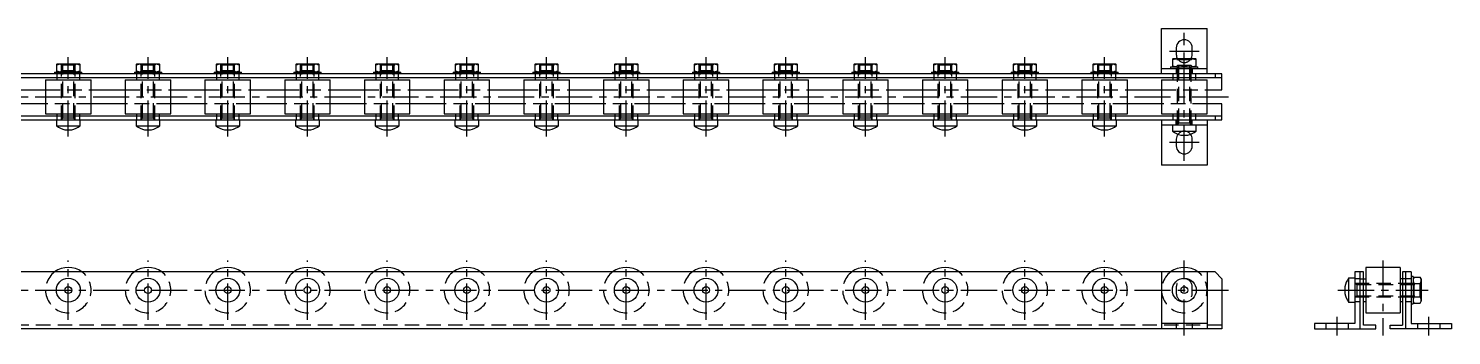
# Model space of a CAD drawing. Extents: x -3 to 1254, y -8 to 142.
# Drawn here: x 629 to 1254, y 7 to 142 of the extents above; entities that cross this region are included whole.
import ezdxf

# ---------------------------------------------------------------- set-up
doc = ezdxf.new("R2010")
doc.units = 0
doc.header["$LTSCALE"] = 0.5
doc.linetypes.add('CENTER', pattern=[50.8, 31.75, -6.35, 6.35, -6.35])
doc.linetypes.add('DASHED', pattern=[19.05, 12.7, -6.35])
for name, color, linetype in [('MSM_CENTER', 1, 'CENTER'), ('MSM_CONTINUOUS', 7, 'CONTINUOUS'), ('MSM_DASHED', 4, 'DASHED')]:
    doc.layers.add(name, color=color, linetype=linetype)

msp = doc.modelspace()

# ---------------------------------------------------------------- linework, layer by layer
at = {"layer": 'MSM_CENTER'}
for p, q in [((1136.5, 83.91), (1136.5, 140.11)), ((1130, 132.11), (1143, 132.11)), ((646.5, 94.51), (646.5, 129.51)), ((681.5, 94.51), (681.5, 129.51)), ((716.5, 94.51), (716.5, 129.51)), ((751.5, 94.51), (751.5, 129.51)), ((786.5, 94.51), (786.5, 129.51)), ((821.5, 94.51), (821.5, 129.51)), ((856.5, 94.51), (856.5, 129.51)), ((891.5, 94.51), (891.5, 129.51)), ((926.5, 94.51), (926.5, 129.51)), ((961.5, 94.51), (961.5, 129.51)), ((996.5, 94.51), (996.5, 129.51)), ((1031.5, 94.51), (1031.5, 129.51)), ((1066.5, 94.51), (1066.5, 129.51)), ((1101.5, 94.51), (1101.5, 129.51)), ((-3, 112.01), (1156, 112.01)), ((1143, 91.91), (1130, 91.91)), ((646.5, 14), (646.5, 40)), ((681.5, 14), (681.5, 40)), ((716.5, 14), (716.5, 40)), ((751.5, 14), (751.5, 40)), ((786.5, 14), (786.5, 40)), ((821.5, 14), (821.5, 40)), ((856.5, 14), (856.5, 40)), ((891.5, 14), (891.5, 40)), ((926.5, 14), (926.5, 40)), ((961.5, 14), (961.5, 40)), ((996.5, 14), (996.5, 40)), ((1031.5, 14), (1031.5, 40)), ((1066.5, 14), (1066.5, 40)), ((1101.5, 14), (1101.5, 40)), ((1136.5, 7), (1136.5, 40)), ((1223.74, 40), (1223.74, 7)), ((-3, 27), (1156, 27)), ((1203.94, 27), (1243.54, 27)), ((1203.64, 7), (1203.64, 15.3)), ((1243.84, 7), (1243.84, 15.3))]:
    msp.add_line(p, q, dxfattribs=at)
at = {"layer": 'MSM_CONTINUOUS'}
for p, q in [((1126.5, 122.11), (1126.5, 142.11)), ((1126.5, 142.11), (1146.5, 142.11)), ((1146.5, 122.11), (1146.5, 142.11)), ((1133, 133.61), (1133, 130.61)), ((1140, 130.61), (1140, 133.61)), ((641.6, 126.51), (641.5, 126.45)), ((641.5, 122.97), (641.5, 126.45)), ((641.6, 126.51), (651.4, 126.51)), ((646.5, 123.42), (646.5, 126.01)), ((651.5, 126.45), (651.4, 126.51)), ((651.5, 126.45), (651.5, 122.97)), ((676.6, 126.51), (676.5, 126.45)), ((676.5, 122.97), (676.5, 126.45)), ((676.6, 126.51), (686.4, 126.51)), ((681.5, 123.42), (681.5, 126.01)), ((686.5, 126.45), (686.4, 126.51)), ((686.5, 126.45), (686.5, 122.97)), ((711.6, 126.51), (711.5, 126.45)), ((711.5, 122.97), (711.5, 126.45)), ((711.6, 126.51), (721.4, 126.51)), ((716.5, 123.42), (716.5, 126.01)), ((721.5, 126.45), (721.4, 126.51)), ((721.5, 126.45), (721.5, 122.97)), ((746.6, 126.51), (746.5, 126.45)), ((746.5, 122.97), (746.5, 126.45)), ((746.6, 126.51), (756.4, 126.51)), ((751.5, 123.42), (751.5, 126.01)), ((756.5, 126.45), (756.4, 126.51)), ((756.5, 126.45), (756.5, 122.97)), ((781.6, 126.51), (781.5, 126.45)), ((781.5, 122.97), (781.5, 126.45)), ((781.6, 126.51), (791.4, 126.51)), ((786.5, 123.42), (786.5, 126.01)), ((791.5, 126.45), (791.4, 126.51)), ((791.5, 126.45), (791.5, 122.97)), ((816.6, 126.51), (816.5, 126.45)), ((816.5, 122.97), (816.5, 126.45)), ((816.6, 126.51), (826.4, 126.51)), ((821.5, 123.42), (821.5, 126.01)), ((826.5, 126.45), (826.4, 126.51)), ((826.5, 126.45), (826.5, 122.97)), ((851.6, 126.51), (851.5, 126.45)), ((851.5, 122.97), (851.5, 126.45)), ((851.6, 126.51), (861.4, 126.51)), ((856.5, 123.42), (856.5, 126.01)), ((861.5, 126.45), (861.4, 126.51)), ((861.5, 126.45), (861.5, 122.97)), ((886.6, 126.51), (886.5, 126.45)), ((886.5, 122.97), (886.5, 126.45)), ((886.6, 126.51), (896.4, 126.51)), ((891.5, 123.42), (891.5, 126.01)), ((896.5, 126.45), (896.4, 126.51)), ((896.5, 126.45), (896.5, 122.97)), ((921.6, 126.51), (921.5, 126.45)), ((921.5, 122.97), (921.5, 126.45)), ((921.6, 126.51), (931.4, 126.51)), ((926.5, 123.42), (926.5, 126.01)), ((931.5, 126.45), (931.4, 126.51)), ((931.5, 126.45), (931.5, 122.97)), ((956.6, 126.51), (956.5, 126.45)), ((956.5, 122.97), (956.5, 126.45)), ((956.6, 126.51), (966.4, 126.51)), ((961.5, 123.42), (961.5, 126.01)), ((966.5, 126.45), (966.4, 126.51)), ((966.5, 126.45), (966.5, 122.97)), ((991.6, 126.51), (991.5, 126.45)), ((991.5, 122.97), (991.5, 126.45)), ((991.6, 126.51), (1001.4, 126.51)), ((996.5, 123.42), (996.5, 126.01)), ((1001.5, 126.45), (1001.4, 126.51)), ((1001.5, 126.45), (1001.5, 122.97)), ((1026.6, 126.51), (1026.5, 126.45)), ((1026.5, 122.97), (1026.5, 126.45)), ((1026.6, 126.51), (1036.4, 126.51)), ((1031.5, 123.42), (1031.5, 126.01)), ((1036.5, 126.45), (1036.4, 126.51)), ((1036.5, 126.45), (1036.5, 122.97)), ((1061.6, 126.51), (1061.5, 126.45)), ((1061.5, 122.97), (1061.5, 126.45)), ((1061.6, 126.51), (1071.4, 126.51)), ((1066.5, 123.42), (1066.5, 126.01)), ((1071.5, 126.45), (1071.4, 126.51)), ((1071.5, 126.45), (1071.5, 122.97)), ((1096.6, 126.51), (1096.5, 126.45)), ((1096.5, 122.97), (1096.5, 126.45)), ((1096.6, 126.51), (1106.4, 126.51)), ((1101.5, 123.42), (1101.5, 126.01)), ((1106.5, 126.45), (1106.4, 126.51)), ((1106.5, 126.45), (1106.5, 122.97)), ((1130.5, 125.21), (1130.5, 124.41)), ((1130.5, 125.21), (1142.5, 125.21)), ((1131.6, 128.81), (1131.5, 128.75)), ((1131.5, 125.27), (1131.5, 128.75)), ((1131.5, 125.27), (1131.6, 125.21)), ((1131.6, 128.81), (1141.4, 128.81)), ((1136.5, 125.72), (1136.5, 128.31)), ((1141.5, 128.75), (1141.4, 128.81)), ((1141.4, 125.21), (1141.5, 125.27)), ((1141.5, 128.75), (1141.5, 125.27)), ((1142.5, 124.41), (1142.5, 125.21)), ((1153, 122.11), (0, 122.11)), ((0, 120.51), (1153, 120.51)), ((636.5, 119.51), (636.5, 104.51)), ((636.5, 119.51), (656.5, 119.51)), ((640.5, 122.91), (640.5, 122.11)), ((640.5, 122.91), (652.5, 122.91)), ((641.5, 122.97), (641.6, 122.91)), ((641.5, 120.51), (641.5, 119.51)), ((651.4, 122.91), (651.5, 122.97)), ((651.5, 119.51), (651.5, 120.51)), ((652.5, 122.11), (652.5, 122.91)), ((656.5, 104.51), (656.5, 119.51)), ((671.5, 119.51), (671.5, 104.51)), ((671.5, 119.51), (691.5, 119.51)), ((675.5, 122.91), (675.5, 122.11)), ((675.5, 122.91), (687.5, 122.91)), ((676.5, 122.97), (676.6, 122.91)), ((676.5, 120.51), (676.5, 119.51)), ((686.4, 122.91), (686.5, 122.97)), ((686.5, 119.51), (686.5, 120.51)), ((687.5, 122.11), (687.5, 122.91)), ((691.5, 104.51), (691.5, 119.51)), ((706.5, 119.51), (706.5, 104.51)), ((706.5, 119.51), (726.5, 119.51)), ((710.5, 122.91), (710.5, 122.11)), ((710.5, 122.91), (722.5, 122.91)), ((711.5, 122.97), (711.6, 122.91)), ((711.5, 120.51), (711.5, 119.51)), ((721.4, 122.91), (721.5, 122.97)), ((721.5, 119.51), (721.5, 120.51)), ((722.5, 122.11), (722.5, 122.91)), ((726.5, 104.51), (726.5, 119.51)), ((741.5, 119.51), (741.5, 104.51)), ((741.5, 119.51), (761.5, 119.51)), ((745.5, 122.91), (745.5, 122.11)), ((745.5, 122.91), (757.5, 122.91)), ((746.5, 122.97), (746.6, 122.91)), ((746.5, 120.51), (746.5, 119.51)), ((756.4, 122.91), (756.5, 122.97)), ((756.5, 119.51), (756.5, 120.51)), ((757.5, 122.11), (757.5, 122.91)), ((761.5, 104.51), (761.5, 119.51)), ((776.5, 119.51), (776.5, 104.51)), ((776.5, 119.51), (796.5, 119.51)), ((780.5, 122.91), (780.5, 122.11)), ((780.5, 122.91), (792.5, 122.91)), ((781.5, 122.97), (781.6, 122.91)), ((781.5, 120.51), (781.5, 119.51)), ((791.4, 122.91), (791.5, 122.97)), ((791.5, 119.51), (791.5, 120.51)), ((792.5, 122.11), (792.5, 122.91)), ((796.5, 104.51), (796.5, 119.51)), ((811.5, 119.51), (811.5, 104.51)), ((811.5, 119.51), (831.5, 119.51)), ((815.5, 122.91), (815.5, 122.11)), ((815.5, 122.91), (827.5, 122.91)), ((816.5, 122.97), (816.6, 122.91)), ((816.5, 120.51), (816.5, 119.51)), ((826.4, 122.91), (826.5, 122.97)), ((826.5, 119.51), (826.5, 120.51)), ((827.5, 122.11), (827.5, 122.91)), ((831.5, 104.51), (831.5, 119.51)), ((846.5, 119.51), (846.5, 104.51)), ((846.5, 119.51), (866.5, 119.51)), ((850.5, 122.91), (850.5, 122.11)), ((850.5, 122.91), (862.5, 122.91)), ((851.5, 122.97), (851.6, 122.91)), ((851.5, 120.51), (851.5, 119.51)), ((861.4, 122.91), (861.5, 122.97)), ((861.5, 119.51), (861.5, 120.51)), ((862.5, 122.11), (862.5, 122.91)), ((866.5, 104.51), (866.5, 119.51)), ((881.5, 119.51), (881.5, 104.51)), ((881.5, 119.51), (901.5, 119.51)), ((885.5, 122.91), (885.5, 122.11)), ((885.5, 122.91), (897.5, 122.91)), ((886.5, 122.97), (886.6, 122.91)), ((886.5, 120.51), (886.5, 119.51)), ((896.4, 122.91), (896.5, 122.97)), ((896.5, 119.51), (896.5, 120.51)), ((897.5, 122.11), (897.5, 122.91)), ((901.5, 104.51), (901.5, 119.51)), ((916.5, 119.51), (916.5, 104.51)), ((916.5, 119.51), (936.5, 119.51)), ((920.5, 122.91), (920.5, 122.11)), ((920.5, 122.91), (932.5, 122.91)), ((921.5, 122.97), (921.6, 122.91)), ((921.5, 120.51), (921.5, 119.51)), ((931.4, 122.91), (931.5, 122.97)), ((931.5, 119.51), (931.5, 120.51)), ((932.5, 122.11), (932.5, 122.91)), ((936.5, 104.51), (936.5, 119.51)), ((951.5, 119.51), (951.5, 104.51)), ((951.5, 119.51), (971.5, 119.51)), ((955.5, 122.91), (955.5, 122.11)), ((955.5, 122.91), (967.5, 122.91)), ((956.5, 122.97), (956.6, 122.91)), ((956.5, 120.51), (956.5, 119.51)), ((966.4, 122.91), (966.5, 122.97)), ((966.5, 119.51), (966.5, 120.51)), ((967.5, 122.11), (967.5, 122.91)), ((971.5, 104.51), (971.5, 119.51)), ((986.5, 119.51), (986.5, 104.51)), ((986.5, 119.51), (1006.5, 119.51)), ((990.5, 122.91), (990.5, 122.11)), ((990.5, 122.91), (1002.5, 122.91)), ((991.5, 122.97), (991.6, 122.91)), ((991.5, 120.51), (991.5, 119.51)), ((1001.4, 122.91), (1001.5, 122.97)), ((1001.5, 119.51), (1001.5, 120.51)), ((1002.5, 122.11), (1002.5, 122.91)), ((1006.5, 104.51), (1006.5, 119.51)), ((1021.5, 119.51), (1021.5, 104.51)), ((1021.5, 119.51), (1041.5, 119.51)), ((1025.5, 122.91), (1025.5, 122.11)), ((1025.5, 122.91), (1037.5, 122.91)), ((1026.5, 122.97), (1026.6, 122.91)), ((1026.5, 120.51), (1026.5, 119.51)), ((1036.4, 122.91), (1036.5, 122.97)), ((1036.5, 119.51), (1036.5, 120.51)), ((1037.5, 122.11), (1037.5, 122.91)), ((1041.5, 104.51), (1041.5, 119.51)), ((1056.5, 119.51), (1056.5, 104.51)), ((1056.5, 119.51), (1076.5, 119.51)), ((1060.5, 122.91), (1060.5, 122.11)), ((1060.5, 122.91), (1072.5, 122.91)), ((1061.5, 122.97), (1061.6, 122.91)), ((1061.5, 120.51), (1061.5, 119.51)), ((1071.4, 122.91), (1071.5, 122.97)), ((1071.5, 119.51), (1071.5, 120.51)), ((1072.5, 122.11), (1072.5, 122.91)), ((1076.5, 104.51), (1076.5, 119.51)), ((1091.5, 119.51), (1091.5, 104.51)), ((1091.5, 119.51), (1111.5, 119.51)), ((1095.5, 122.91), (1095.5, 122.11)), ((1095.5, 122.91), (1107.5, 122.91)), ((1096.5, 122.97), (1096.6, 122.91)), ((1096.5, 120.51), (1096.5, 119.51)), ((1106.4, 122.91), (1106.5, 122.97)), ((1106.5, 119.51), (1106.5, 120.51)), ((1107.5, 122.11), (1107.5, 122.91)), ((1111.5, 104.51), (1111.5, 119.51)), ((1126.5, 124.41), (1146.5, 124.41)), ((1126.5, 119.51), (1126.5, 104.51)), ((1126.5, 119.51), (1146.5, 119.51)), ((1131.5, 120.51), (1131.5, 119.51)), ((1141.5, 119.51), (1141.5, 120.51)), ((1146.5, 104.51), (1146.5, 119.51)), ((1150, 122.11), (1150, 120.51)), ((1153, 115.11), (1153, 122.11)), ((621.5, 115.11), (636.5, 115.11)), ((656.5, 115.11), (671.5, 115.11)), ((691.5, 115.11), (706.5, 115.11)), ((726.5, 115.11), (741.5, 115.11)), ((761.5, 115.11), (776.5, 115.11)), ((796.5, 115.11), (811.5, 115.11)), ((831.5, 115.11), (846.5, 115.11)), ((866.5, 115.11), (881.5, 115.11)), ((901.5, 115.11), (916.5, 115.11)), ((936.5, 115.11), (951.5, 115.11)), ((971.5, 115.11), (986.5, 115.11)), ((1006.5, 115.11), (1021.5, 115.11)), ((1041.5, 115.11), (1056.5, 115.11)), ((1076.5, 115.11), (1091.5, 115.11)), ((1111.5, 115.11), (1126.5, 115.11)), ((1146.5, 115.11), (1153, 115.11)), ((636.5, 108.91), (621.5, 108.91)), ((671.5, 108.91), (656.5, 108.91)), ((706.5, 108.91), (691.5, 108.91)), ((741.5, 108.91), (726.5, 108.91)), ((776.5, 108.91), (761.5, 108.91)), ((811.5, 108.91), (796.5, 108.91)), ((846.5, 108.91), (831.5, 108.91)), ((881.5, 108.91), (866.5, 108.91)), ((916.5, 108.91), (901.5, 108.91)), ((951.5, 108.91), (936.5, 108.91)), ((986.5, 108.91), (971.5, 108.91)), ((1021.5, 108.91), (1006.5, 108.91)), ((1056.5, 108.91), (1041.5, 108.91)), ((1091.5, 108.91), (1076.5, 108.91)), ((1126.5, 108.91), (1111.5, 108.91)), ((1153, 108.91), (1146.5, 108.91)), ((1153, 101.91), (1153, 108.91)), ((1153, 103.51), (0, 103.51)), ((0, 101.91), (1153, 101.91)), ((636.5, 104.51), (656.5, 104.51)), ((641.25, 101.91), (641.25, 99.2)), ((641.5, 104.51), (641.5, 103.51)), ((651.5, 103.51), (651.5, 104.51)), ((651.75, 99.2), (651.75, 101.91)), ((671.5, 104.51), (691.5, 104.51)), ((676.25, 101.91), (676.25, 99.2)), ((676.5, 104.51), (676.5, 103.51)), ((686.5, 103.51), (686.5, 104.51)), ((686.75, 99.2), (686.75, 101.91)), ((706.5, 104.51), (726.5, 104.51)), ((711.25, 101.91), (711.25, 99.2)), ((711.5, 104.51), (711.5, 103.51)), ((721.5, 103.51), (721.5, 104.51)), ((721.75, 99.2), (721.75, 101.91)), ((741.5, 104.51), (761.5, 104.51)), ((746.25, 101.91), (746.25, 99.2)), ((746.5, 104.51), (746.5, 103.51)), ((756.5, 103.51), (756.5, 104.51)), ((756.75, 99.2), (756.75, 101.91)), ((776.5, 104.51), (796.5, 104.51)), ((781.25, 101.91), (781.25, 99.2)), ((781.5, 104.51), (781.5, 103.51)), ((791.5, 103.51), (791.5, 104.51)), ((791.75, 99.2), (791.75, 101.91)), ((811.5, 104.51), (831.5, 104.51)), ((816.25, 101.91), (816.25, 99.2)), ((816.5, 104.51), (816.5, 103.51)), ((826.5, 103.51), (826.5, 104.51)), ((826.75, 99.2), (826.75, 101.91)), ((846.5, 104.51), (866.5, 104.51)), ((851.25, 101.91), (851.25, 99.2)), ((851.5, 104.51), (851.5, 103.51)), ((861.5, 103.51), (861.5, 104.51)), ((861.75, 99.2), (861.75, 101.91)), ((881.5, 104.51), (901.5, 104.51)), ((886.25, 101.91), (886.25, 99.2)), ((886.5, 104.51), (886.5, 103.51)), ((896.5, 103.51), (896.5, 104.51)), ((896.75, 99.2), (896.75, 101.91)), ((916.5, 104.51), (936.5, 104.51)), ((921.25, 101.91), (921.25, 99.2)), ((921.5, 104.51), (921.5, 103.51)), ((931.5, 103.51), (931.5, 104.51)), ((931.75, 99.2), (931.75, 101.91)), ((951.5, 104.51), (971.5, 104.51)), ((956.25, 101.91), (956.25, 99.2)), ((956.5, 104.51), (956.5, 103.51)), ((966.5, 103.51), (966.5, 104.51)), ((966.75, 99.2), (966.75, 101.91)), ((986.5, 104.51), (1006.5, 104.51)), ((991.25, 101.91), (991.25, 99.2)), ((991.5, 104.51), (991.5, 103.51)), ((1001.5, 103.51), (1001.5, 104.51)), ((1001.75, 99.2), (1001.75, 101.91)), ((1021.5, 104.51), (1041.5, 104.51)), ((1026.25, 101.91), (1026.25, 99.2)), ((1026.5, 104.51), (1026.5, 103.51)), ((1036.5, 103.51), (1036.5, 104.51)), ((1036.75, 99.2), (1036.75, 101.91)), ((1056.5, 104.51), (1076.5, 104.51)), ((1061.25, 101.91), (1061.25, 99.2)), ((1061.5, 104.51), (1061.5, 103.51)), ((1071.5, 103.51), (1071.5, 104.51)), ((1071.75, 99.2), (1071.75, 101.91)), ((1091.5, 104.51), (1111.5, 104.51)), ((1096.25, 101.91), (1096.25, 99.2)), ((1096.5, 104.51), (1096.5, 103.51)), ((1106.5, 103.51), (1106.5, 104.51)), ((1106.75, 99.2), (1106.75, 101.91)), ((1126.5, 104.51), (1146.5, 104.51)), ((1126.5, 101.91), (1126.5, 81.91)), ((1131.5, 104.51), (1131.5, 103.51)), ((1141.5, 103.51), (1141.5, 104.51)), ((1146.5, 101.91), (1146.5, 81.91)), ((1150, 103.51), (1150, 101.91)), ((641.25, 99.2), (651.75, 99.2)), ((645.01, 97.51), (647.99, 97.51)), ((676.25, 99.2), (686.75, 99.2)), ((680.01, 97.51), (682.99, 97.51)), ((711.25, 99.2), (721.75, 99.2)), ((715.01, 97.51), (717.99, 97.51)), ((746.25, 99.2), (756.75, 99.2)), ((750.01, 97.51), (752.99, 97.51)), ((781.25, 99.2), (791.75, 99.2)), ((785.01, 97.51), (787.99, 97.51)), ((816.25, 99.2), (826.75, 99.2)), ((820.01, 97.51), (822.99, 97.51)), ((851.25, 99.2), (861.75, 99.2)), ((855.01, 97.51), (857.99, 97.51)), ((886.25, 99.2), (896.75, 99.2)), ((890.01, 97.51), (892.99, 97.51)), ((921.25, 99.2), (931.75, 99.2)), ((925.01, 97.51), (927.99, 97.51)), ((956.25, 99.2), (966.75, 99.2)), ((960.01, 97.51), (962.99, 97.51)), ((991.25, 99.2), (1001.75, 99.2)), ((995.01, 97.51), (997.99, 97.51)), ((1026.25, 99.2), (1036.75, 99.2)), ((1030.01, 97.51), (1032.99, 97.51)), ((1061.25, 99.2), (1071.75, 99.2)), ((1065.01, 97.51), (1067.99, 97.51)), ((1096.25, 99.2), (1106.75, 99.2)), ((1100.01, 97.51), (1102.99, 97.51)), ((1146.5, 99.61), (1126.5, 99.61)), ((1131.25, 99.61), (1131.25, 96.9)), ((1131.25, 96.9), (1141.75, 96.9)), ((1135.01, 95.21), (1137.99, 95.21)), ((1141.75, 96.9), (1141.75, 99.61)), ((1133, 93.41), (1133, 90.41)), ((1140, 90.41), (1140, 93.41)), ((1146.5, 81.91), (1126.5, 81.91)), ((1150, 35), (3, 35)), ((1126.5, 35), (1126.5, 10)), ((1146.5, 35), (1146.5, 10)), ((1150, 35), (1153, 32)), ((1153, 32), (1153, 10)), ((1208.63, 32.25), (1208.63, 21.75)), ((1211.34, 32.25), (1208.63, 32.25)), ((1215.24, 35), (1211.34, 35)), ((1211.34, 35), (1211.34, 12.3)), ((1213.64, 35), (1213.64, 10)), ((1213.64, 32), (1216.24, 32)), ((1215.24, 11.6), (1215.24, 35)), ((1216.24, 37), (1216.24, 17)), ((1231.24, 37), (1216.24, 37)), ((1231.24, 37), (1231.24, 17)), ((1233.84, 32), (1231.24, 32)), ((1232.24, 35), (1232.24, 11.6)), ((1236.14, 35), (1232.24, 35)), ((1233.84, 10), (1233.84, 35)), ((1236.14, 35), (1236.14, 12.3)), ((1236.94, 33), (1236.14, 33)), ((1236.94, 33), (1236.94, 21)), ((1237.44, 32.77), (1236.94, 31.9)), ((1237.44, 32.77), (1240.03, 32.77)), ((1240.54, 31.9), (1240.03, 32.77)), ((1240.54, 31.9), (1240.54, 22.1)), ((1206.94, 28.49), (1206.94, 25.51)), ((1237.44, 29.89), (1240.03, 29.89)), ((1208.63, 21.75), (1211.34, 21.75)), ((1215.24, 22), (1216.24, 22)), ((1231.24, 22), (1232.24, 22)), ((1236.14, 21), (1236.94, 21)), ((1236.94, 22.1), (1237.44, 21.23)), ((1237.44, 24.11), (1240.03, 24.11)), ((1237.44, 21.23), (1240.03, 21.23)), ((1240.03, 21.23), (1240.54, 22.1)), ((1216.24, 17), (1231.24, 17)), ((1153, 10), (0, 10)), ((1146.5, 12.3), (1126.5, 12.3)), ((1211.34, 12.3), (1193.64, 12.3)), ((1193.64, 12.3), (1193.64, 10)), ((1193.64, 10), (1220.64, 10)), ((1220.64, 11.6), (1215.24, 11.6)), ((1220.64, 10), (1220.64, 11.6)), ((1226.84, 11.6), (1232.24, 11.6)), ((1226.84, 10), (1226.84, 11.6)), ((1253.84, 10), (1226.84, 10)), ((1236.14, 12.3), (1253.84, 12.3)), ((1253.84, 12.3), (1253.84, 10))]:
    msp.add_line(p, q, dxfattribs=at)
for centre, radius in [((646.5, 27), 5.25), ((681.5, 27), 5.25), ((716.5, 27), 5.25), ((751.5, 27), 5.25), ((786.5, 27), 5.25), ((821.5, 27), 5.25), ((856.5, 27), 5.25), ((891.5, 27), 5.25), ((926.5, 27), 5.25), ((961.5, 27), 5.25), ((996.5, 27), 5.25), ((1031.5, 27), 5.25), ((1066.5, 27), 5.25), ((1101.5, 27), 5.25), ((1136.5, 27), 5.25), ((646.5, 27), 1.49), ((681.5, 27), 1.49), ((716.5, 27), 1.49), ((751.5, 27), 1.49), ((786.5, 27), 1.49), ((821.5, 27), 1.49), ((856.5, 27), 1.49), ((891.5, 27), 1.49), ((926.5, 27), 1.49), ((961.5, 27), 1.49), ((996.5, 27), 1.49), ((1031.5, 27), 1.49), ((1066.5, 27), 1.49), ((1101.5, 27), 1.49), ((1136.5, 27), 1.49)]:
    msp.add_circle(centre, radius, dxfattribs=at)
for centre, radius, start, end in [((1136.5, 133.61), 3.5, 0, 180), ((644, 119.08), 7.37, 70.15922, 109.84078), ((649, 119.08), 7.37, 70.15922, 109.84078), ((679, 119.08), 7.37, 70.15922, 109.84078), ((684, 119.08), 7.37, 70.15922, 109.84078), ((714, 119.08), 7.37, 70.15922, 109.84078), ((719, 119.08), 7.37, 70.15922, 109.84078), ((749, 119.08), 7.37, 70.15922, 109.84078), ((754, 119.08), 7.37, 70.15922, 109.84078), ((784, 119.08), 7.37, 70.15922, 109.84078), ((789, 119.08), 7.37, 70.15922, 109.84078), ((819, 119.08), 7.37, 70.15922, 109.84078), ((824, 119.08), 7.37, 70.15922, 109.84078), ((854, 119.08), 7.37, 70.15922, 109.84078), ((859, 119.08), 7.37, 70.15922, 109.84078), ((889, 119.08), 7.37, 70.15922, 109.84078), ((894, 119.08), 7.37, 70.15922, 109.84078), ((924, 119.08), 7.37, 70.15922, 109.84078), ((929, 119.08), 7.37, 70.15922, 109.84078), ((959, 119.08), 7.37, 70.15922, 109.84078), ((964, 119.08), 7.37, 70.15922, 109.84078), ((994, 119.08), 7.37, 70.15922, 109.84078), ((999, 119.08), 7.37, 70.15922, 109.84078), ((1029, 119.08), 7.37, 70.15922, 109.84078), ((1034, 119.08), 7.37, 70.15922, 109.84078), ((1064, 119.08), 7.37, 70.15922, 109.84078), ((1069, 119.08), 7.37, 70.15922, 109.84078), ((1099, 119.08), 7.37, 70.15922, 109.84078), ((1104, 119.08), 7.37, 70.15922, 109.84078), ((1134, 121.38), 7.37, 70.15922, 109.84078), ((1134, 132.64), 7.37, 250.15922, 289.84078), ((1136.5, 130.61), 3.5, 180, 210.94972), ((1139, 121.38), 7.37, 70.15922, 109.84078), ((1139, 132.64), 7.37, 250.15922, 289.84078), ((1136.5, 130.61), 3.5, 329.05028, 0), ((644, 130.34), 7.37, 250.15922, 289.84078), ((649, 130.34), 7.37, 250.15922, 289.84078), ((679, 130.34), 7.37, 250.15922, 289.84078), ((684, 130.34), 7.37, 250.15922, 289.84078), ((714, 130.34), 7.37, 250.15922, 289.84078), ((719, 130.34), 7.37, 250.15922, 289.84078), ((749, 130.34), 7.37, 250.15922, 289.84078), ((754, 130.34), 7.37, 250.15922, 289.84078), ((784, 130.34), 7.37, 250.15922, 289.84078), ((789, 130.34), 7.37, 250.15922, 289.84078), ((819, 130.34), 7.37, 250.15922, 289.84078), ((824, 130.34), 7.37, 250.15922, 289.84078), ((854, 130.34), 7.37, 250.15922, 289.84078), ((859, 130.34), 7.37, 250.15922, 289.84078), ((889, 130.34), 7.37, 250.15922, 289.84078), ((894, 130.34), 7.37, 250.15922, 289.84078), ((924, 130.34), 7.37, 250.15922, 289.84078), ((929, 130.34), 7.37, 250.15922, 289.84078), ((959, 130.34), 7.37, 250.15922, 289.84078), ((964, 130.34), 7.37, 250.15922, 289.84078), ((994, 130.34), 7.37, 250.15922, 289.84078), ((999, 130.34), 7.37, 250.15922, 289.84078), ((1029, 130.34), 7.37, 250.15922, 289.84078), ((1034, 130.34), 7.37, 250.15922, 289.84078), ((1064, 130.34), 7.37, 250.15922, 289.84078), ((1069, 130.34), 7.37, 250.15922, 289.84078), ((1099, 130.34), 7.37, 250.15922, 289.84078), ((1104, 130.34), 7.37, 250.15922, 289.84078), ((648.04, 109.25), 12.12, 235.94449, 255.52141), ((644.96, 109.25), 12.12, 284.47859, 304.05551), ((683.04, 109.25), 12.12, 235.94449, 255.52141), ((679.96, 109.25), 12.12, 284.47859, 304.05551), ((718.04, 109.25), 12.12, 235.94449, 255.52141), ((714.96, 109.25), 12.12, 284.47859, 304.05551), ((753.04, 109.25), 12.12, 235.94449, 255.52141), ((749.96, 109.25), 12.12, 284.47859, 304.05551), ((788.04, 109.25), 12.12, 235.94449, 255.52141), ((784.96, 109.25), 12.12, 284.47859, 304.05551), ((823.04, 109.25), 12.12, 235.94449, 255.52141), ((819.96, 109.25), 12.12, 284.47859, 304.05551), ((858.04, 109.25), 12.12, 235.94449, 255.52141), ((854.96, 109.25), 12.12, 284.47859, 304.05551), ((893.04, 109.25), 12.12, 235.94449, 255.52141), ((889.96, 109.25), 12.12, 284.47859, 304.05551), ((928.04, 109.25), 12.12, 235.94449, 255.52141), ((924.96, 109.25), 12.12, 284.47859, 304.05551), ((963.04, 109.25), 12.12, 235.94449, 255.52141), ((959.96, 109.25), 12.12, 284.47859, 304.05551), ((998.04, 109.25), 12.12, 235.94449, 255.52141), ((994.96, 109.25), 12.12, 284.47859, 304.05551), ((1033.04, 109.25), 12.12, 235.94449, 255.52141), ((1029.96, 109.25), 12.12, 284.47859, 304.05551), ((1068.04, 109.25), 12.12, 235.94449, 255.52141), ((1064.96, 109.25), 12.12, 284.47859, 304.05551), ((1103.04, 109.25), 12.12, 235.94449, 255.52141), ((1099.96, 109.25), 12.12, 284.47859, 304.05551), ((1138.04, 106.95), 12.12, 235.94449, 255.52141), ((1136.5, 93.41), 3.5, 141.2477, 180), ((1134.96, 106.95), 12.12, 284.47859, 304.05551), ((1136.5, 93.41), 3.5, 0, 38.7523), ((1136.5, 90.41), 3.5, 180, 0), ((646.5, 27), 10, 53.1301, 126.8699), ((681.5, 27), 10, 53.1301, 126.8699), ((716.5, 27), 10, 53.1301, 126.8699), ((751.5, 27), 10, 53.1301, 126.8699), ((786.5, 27), 10, 53.1301, 126.8699), ((821.5, 27), 10, 53.1301, 126.8699), ((856.5, 27), 10, 53.1301, 126.8699), ((891.5, 27), 10, 53.1301, 126.8699), ((926.5, 27), 10, 53.1301, 126.8699), ((961.5, 27), 10, 53.1301, 126.8699), ((996.5, 27), 10, 53.1301, 126.8699), ((1031.5, 27), 10, 53.1301, 126.8699), ((1066.5, 27), 10, 53.1301, 126.8699), ((1101.5, 27), 10, 53.1301, 126.8699), ((1136.5, 27), 10, 53.1301, 126.8699), ((1218.67, 25.46), 12.12, 145.94449, 165.52141), ((1239.55, 31.33), 2.56, 154.35735, 214.35735), ((1237.92, 31.33), 2.56, 325.64265, 25.64265), ((1218.67, 28.54), 12.12, 194.47859, 214.05551), ((1246.6, 27), 9.61, 162.51237, 197.48763), ((1230.87, 27), 9.61, 342.51237, 17.48763), ((1239.55, 22.67), 2.56, 145.64265, 205.64265), ((1237.92, 22.67), 2.56, 334.35735, 34.35735)]:
    msp.add_arc(centre, radius, start, end, dxfattribs=at)
at = {"layer": 'MSM_DASHED'}
for p, q in [((642.96, 126.51), (643.5, 125.97)), ((644.04, 126.51), (643.5, 125.97)), ((649.5, 125.97), (643.5, 125.97)), ((643.5, 101.91), (643.5, 125.97)), ((644.04, 102.85), (644.04, 126.51)), ((648.96, 126.51), (649.5, 125.97)), ((648.96, 102.85), (648.96, 126.51)), ((650.04, 126.51), (649.5, 125.97)), ((649.5, 101.91), (649.5, 125.97)), ((677.96, 126.51), (678.5, 125.97)), ((679.04, 126.51), (678.5, 125.97)), ((684.5, 125.97), (678.5, 125.97)), ((678.5, 101.91), (678.5, 125.97)), ((679.04, 102.85), (679.04, 126.51)), ((683.96, 126.51), (684.5, 125.97)), ((683.96, 102.85), (683.96, 126.51)), ((685.04, 126.51), (684.5, 125.97)), ((684.5, 101.91), (684.5, 125.97)), ((712.96, 126.51), (713.5, 125.97)), ((714.04, 126.51), (713.5, 125.97)), ((719.5, 125.97), (713.5, 125.97)), ((713.5, 101.91), (713.5, 125.97)), ((714.04, 102.85), (714.04, 126.51)), ((718.96, 126.51), (719.5, 125.97)), ((718.96, 102.85), (718.96, 126.51)), ((720.04, 126.51), (719.5, 125.97)), ((719.5, 101.91), (719.5, 125.97)), ((747.96, 126.51), (748.5, 125.97)), ((749.04, 126.51), (748.5, 125.97)), ((754.5, 125.97), (748.5, 125.97)), ((748.5, 101.91), (748.5, 125.97)), ((749.04, 102.85), (749.04, 126.51)), ((753.96, 126.51), (754.5, 125.97)), ((753.96, 102.85), (753.96, 126.51)), ((755.04, 126.51), (754.5, 125.97)), ((754.5, 101.91), (754.5, 125.97)), ((782.96, 126.51), (783.5, 125.97)), ((784.04, 126.51), (783.5, 125.97)), ((789.5, 125.97), (783.5, 125.97)), ((783.5, 101.91), (783.5, 125.97)), ((784.04, 102.85), (784.04, 126.51)), ((788.96, 126.51), (789.5, 125.97)), ((788.96, 102.85), (788.96, 126.51)), ((790.04, 126.51), (789.5, 125.97)), ((789.5, 101.91), (789.5, 125.97)), ((817.96, 126.51), (818.5, 125.97)), ((819.04, 126.51), (818.5, 125.97)), ((824.5, 125.97), (818.5, 125.97)), ((818.5, 101.91), (818.5, 125.97)), ((819.04, 102.85), (819.04, 126.51)), ((823.96, 126.51), (824.5, 125.97)), ((823.96, 102.85), (823.96, 126.51)), ((825.04, 126.51), (824.5, 125.97)), ((824.5, 101.91), (824.5, 125.97)), ((852.96, 126.51), (853.5, 125.97)), ((854.04, 126.51), (853.5, 125.97)), ((859.5, 125.97), (853.5, 125.97)), ((853.5, 101.91), (853.5, 125.97)), ((854.04, 102.85), (854.04, 126.51)), ((858.96, 126.51), (859.5, 125.97)), ((858.96, 102.85), (858.96, 126.51)), ((860.04, 126.51), (859.5, 125.97)), ((859.5, 101.91), (859.5, 125.97)), ((887.96, 126.51), (888.5, 125.97)), ((889.04, 126.51), (888.5, 125.97)), ((894.5, 125.97), (888.5, 125.97)), ((888.5, 101.91), (888.5, 125.97)), ((889.04, 102.85), (889.04, 126.51)), ((893.96, 126.51), (894.5, 125.97)), ((893.96, 102.85), (893.96, 126.51)), ((895.04, 126.51), (894.5, 125.97)), ((894.5, 101.91), (894.5, 125.97)), ((922.96, 126.51), (923.5, 125.97)), ((924.04, 126.51), (923.5, 125.97)), ((929.5, 125.97), (923.5, 125.97)), ((923.5, 101.91), (923.5, 125.97)), ((924.04, 102.85), (924.04, 126.51)), ((928.96, 126.51), (929.5, 125.97)), ((928.96, 102.85), (928.96, 126.51)), ((930.04, 126.51), (929.5, 125.97)), ((929.5, 101.91), (929.5, 125.97)), ((957.96, 126.51), (958.5, 125.97)), ((959.04, 126.51), (958.5, 125.97)), ((964.5, 125.97), (958.5, 125.97)), ((958.5, 101.91), (958.5, 125.97)), ((959.04, 102.85), (959.04, 126.51)), ((963.96, 126.51), (964.5, 125.97)), ((963.96, 102.85), (963.96, 126.51)), ((965.04, 126.51), (964.5, 125.97)), ((964.5, 101.91), (964.5, 125.97)), ((992.96, 126.51), (993.5, 125.97)), ((994.04, 126.51), (993.5, 125.97)), ((999.5, 125.97), (993.5, 125.97)), ((993.5, 101.91), (993.5, 125.97)), ((994.04, 102.85), (994.04, 126.51)), ((998.96, 126.51), (999.5, 125.97)), ((998.96, 102.85), (998.96, 126.51)), ((1000.04, 126.51), (999.5, 125.97)), ((999.5, 101.91), (999.5, 125.97)), ((1027.96, 126.51), (1028.5, 125.97)), ((1029.04, 126.51), (1028.5, 125.97)), ((1034.5, 125.97), (1028.5, 125.97)), ((1028.5, 101.91), (1028.5, 125.97)), ((1029.04, 102.85), (1029.04, 126.51)), ((1033.96, 126.51), (1034.5, 125.97)), ((1033.96, 102.85), (1033.96, 126.51)), ((1035.04, 126.51), (1034.5, 125.97)), ((1034.5, 101.91), (1034.5, 125.97)), ((1062.96, 126.51), (1063.5, 125.97)), ((1064.04, 126.51), (1063.5, 125.97)), ((1069.5, 125.97), (1063.5, 125.97)), ((1063.5, 101.91), (1063.5, 125.97)), ((1064.04, 102.85), (1064.04, 126.51)), ((1068.96, 126.51), (1069.5, 125.97)), ((1068.96, 102.85), (1068.96, 126.51)), ((1070.04, 126.51), (1069.5, 125.97)), ((1069.5, 101.91), (1069.5, 125.97)), ((1097.96, 126.51), (1098.5, 125.97)), ((1099.04, 126.51), (1098.5, 125.97)), ((1104.5, 125.97), (1098.5, 125.97)), ((1098.5, 101.91), (1098.5, 125.97)), ((1099.04, 102.85), (1099.04, 126.51)), ((1103.96, 126.51), (1104.5, 125.97)), ((1103.96, 102.85), (1103.96, 126.51)), ((1105.04, 126.51), (1104.5, 125.97)), ((1104.5, 101.91), (1104.5, 125.97)), ((1132.96, 128.81), (1133.5, 128.27)), ((1132.96, 125.21), (1133.5, 125.75)), ((1134.04, 128.81), (1133.5, 128.27)), ((1133.5, 99.61), (1133.5, 128.27)), ((1139.5, 128.27), (1133.5, 128.27)), ((1139.5, 125.75), (1133.5, 125.75)), ((1134.04, 100.55), (1134.04, 128.81)), ((1138.96, 100.55), (1138.96, 128.81)), ((1138.96, 128.81), (1139.5, 128.27)), ((1140.04, 128.81), (1139.5, 128.27)), ((1139.5, 99.61), (1139.5, 128.27)), ((1140.04, 125.21), (1139.5, 125.75)), ((641.5, 122.11), (641.5, 120.51)), ((642.96, 122.91), (643.5, 123.45)), ((649.5, 123.45), (643.5, 123.45)), ((650.04, 122.91), (649.5, 123.45)), ((651.5, 120.51), (651.5, 122.11)), ((676.5, 122.11), (676.5, 120.51)), ((677.96, 122.91), (678.5, 123.45)), ((684.5, 123.45), (678.5, 123.45)), ((685.04, 122.91), (684.5, 123.45)), ((686.5, 120.51), (686.5, 122.11)), ((711.5, 122.11), (711.5, 120.51)), ((712.96, 122.91), (713.5, 123.45)), ((719.5, 123.45), (713.5, 123.45)), ((720.04, 122.91), (719.5, 123.45)), ((721.5, 120.51), (721.5, 122.11)), ((746.5, 122.11), (746.5, 120.51)), ((747.96, 122.91), (748.5, 123.45)), ((754.5, 123.45), (748.5, 123.45)), ((755.04, 122.91), (754.5, 123.45)), ((756.5, 120.51), (756.5, 122.11)), ((781.5, 122.11), (781.5, 120.51)), ((782.96, 122.91), (783.5, 123.45)), ((789.5, 123.45), (783.5, 123.45)), ((790.04, 122.91), (789.5, 123.45)), ((791.5, 120.51), (791.5, 122.11)), ((816.5, 122.11), (816.5, 120.51)), ((817.96, 122.91), (818.5, 123.45)), ((824.5, 123.45), (818.5, 123.45)), ((825.04, 122.91), (824.5, 123.45)), ((826.5, 120.51), (826.5, 122.11)), ((851.5, 122.11), (851.5, 120.51)), ((852.96, 122.91), (853.5, 123.45)), ((859.5, 123.45), (853.5, 123.45)), ((860.04, 122.91), (859.5, 123.45)), ((861.5, 120.51), (861.5, 122.11)), ((886.5, 122.11), (886.5, 120.51)), ((887.96, 122.91), (888.5, 123.45)), ((894.5, 123.45), (888.5, 123.45)), ((895.04, 122.91), (894.5, 123.45)), ((896.5, 120.51), (896.5, 122.11)), ((921.5, 122.11), (921.5, 120.51)), ((922.96, 122.91), (923.5, 123.45)), ((929.5, 123.45), (923.5, 123.45)), ((930.04, 122.91), (929.5, 123.45)), ((931.5, 120.51), (931.5, 122.11)), ((956.5, 122.11), (956.5, 120.51)), ((957.96, 122.91), (958.5, 123.45)), ((964.5, 123.45), (958.5, 123.45)), ((965.04, 122.91), (964.5, 123.45)), ((966.5, 120.51), (966.5, 122.11)), ((991.5, 122.11), (991.5, 120.51)), ((992.96, 122.91), (993.5, 123.45)), ((999.5, 123.45), (993.5, 123.45)), ((1000.04, 122.91), (999.5, 123.45)), ((1001.5, 120.51), (1001.5, 122.11)), ((1026.5, 122.11), (1026.5, 120.51)), ((1027.96, 122.91), (1028.5, 123.45)), ((1034.5, 123.45), (1028.5, 123.45)), ((1035.04, 122.91), (1034.5, 123.45)), ((1036.5, 120.51), (1036.5, 122.11)), ((1061.5, 122.11), (1061.5, 120.51)), ((1062.96, 122.91), (1063.5, 123.45)), ((1069.5, 123.45), (1063.5, 123.45)), ((1070.04, 122.91), (1069.5, 123.45)), ((1071.5, 120.51), (1071.5, 122.11)), ((1096.5, 122.11), (1096.5, 120.51)), ((1097.96, 122.91), (1098.5, 123.45)), ((1104.5, 123.45), (1098.5, 123.45)), ((1105.04, 122.91), (1104.5, 123.45)), ((1106.5, 120.51), (1106.5, 122.11)), ((1131.5, 122.11), (1131.5, 120.51)), ((1133, 124.41), (1133, 122.11)), ((1140, 124.41), (1140, 122.11)), ((1141.5, 120.51), (1141.5, 122.11)), ((636.5, 115.11), (656.5, 115.11)), ((671.5, 115.11), (691.5, 115.11)), ((706.5, 115.11), (726.5, 115.11)), ((741.5, 115.11), (761.5, 115.11)), ((776.5, 115.11), (796.5, 115.11)), ((811.5, 115.11), (831.5, 115.11)), ((846.5, 115.11), (866.5, 115.11)), ((881.5, 115.11), (901.5, 115.11)), ((916.5, 115.11), (936.5, 115.11)), ((951.5, 115.11), (971.5, 115.11)), ((986.5, 115.11), (1006.5, 115.11)), ((1021.5, 115.11), (1041.5, 115.11)), ((1056.5, 115.11), (1076.5, 115.11)), ((1091.5, 115.11), (1111.5, 115.11)), ((1126.5, 115.11), (1146.5, 115.11)), ((656.5, 108.91), (636.5, 108.91)), ((691.5, 108.91), (671.5, 108.91)), ((726.5, 108.91), (706.5, 108.91)), ((761.5, 108.91), (741.5, 108.91)), ((796.5, 108.91), (776.5, 108.91)), ((831.5, 108.91), (811.5, 108.91)), ((866.5, 108.91), (846.5, 108.91)), ((901.5, 108.91), (881.5, 108.91)), ((936.5, 108.91), (916.5, 108.91)), ((971.5, 108.91), (951.5, 108.91)), ((1006.5, 108.91), (986.5, 108.91)), ((1041.5, 108.91), (1021.5, 108.91)), ((1076.5, 108.91), (1056.5, 108.91)), ((1111.5, 108.91), (1091.5, 108.91)), ((1146.5, 108.91), (1126.5, 108.91)), ((641.5, 103.51), (641.5, 101.91)), ((643.5, 102.85), (649.5, 102.85)), ((643.5, 101.91), (644.04, 102.85)), ((649.5, 101.91), (648.96, 102.85)), ((651.5, 101.91), (651.5, 103.51)), ((676.5, 103.51), (676.5, 101.91)), ((678.5, 102.85), (684.5, 102.85)), ((678.5, 101.91), (679.04, 102.85)), ((684.5, 101.91), (683.96, 102.85)), ((686.5, 101.91), (686.5, 103.51)), ((711.5, 103.51), (711.5, 101.91)), ((713.5, 102.85), (719.5, 102.85)), ((713.5, 101.91), (714.04, 102.85)), ((719.5, 101.91), (718.96, 102.85)), ((721.5, 101.91), (721.5, 103.51)), ((746.5, 103.51), (746.5, 101.91)), ((748.5, 102.85), (754.5, 102.85)), ((748.5, 101.91), (749.04, 102.85)), ((754.5, 101.91), (753.96, 102.85)), ((756.5, 101.91), (756.5, 103.51)), ((781.5, 103.51), (781.5, 101.91)), ((783.5, 102.85), (789.5, 102.85)), ((783.5, 101.91), (784.04, 102.85)), ((789.5, 101.91), (788.96, 102.85)), ((791.5, 101.91), (791.5, 103.51)), ((816.5, 103.51), (816.5, 101.91)), ((818.5, 102.85), (824.5, 102.85)), ((818.5, 101.91), (819.04, 102.85)), ((824.5, 101.91), (823.96, 102.85)), ((826.5, 101.91), (826.5, 103.51)), ((851.5, 103.51), (851.5, 101.91)), ((853.5, 102.85), (859.5, 102.85)), ((853.5, 101.91), (854.04, 102.85)), ((859.5, 101.91), (858.96, 102.85)), ((861.5, 101.91), (861.5, 103.51)), ((886.5, 103.51), (886.5, 101.91)), ((888.5, 102.85), (894.5, 102.85)), ((888.5, 101.91), (889.04, 102.85)), ((894.5, 101.91), (893.96, 102.85)), ((896.5, 101.91), (896.5, 103.51)), ((921.5, 103.51), (921.5, 101.91)), ((923.5, 102.85), (929.5, 102.85)), ((923.5, 101.91), (924.04, 102.85)), ((929.5, 101.91), (928.96, 102.85)), ((931.5, 101.91), (931.5, 103.51)), ((956.5, 103.51), (956.5, 101.91)), ((958.5, 102.85), (964.5, 102.85)), ((958.5, 101.91), (959.04, 102.85)), ((964.5, 101.91), (963.96, 102.85)), ((966.5, 101.91), (966.5, 103.51)), ((991.5, 103.51), (991.5, 101.91)), ((993.5, 102.85), (999.5, 102.85)), ((993.5, 101.91), (994.04, 102.85)), ((999.5, 101.91), (998.96, 102.85)), ((1001.5, 101.91), (1001.5, 103.51)), ((1026.5, 103.51), (1026.5, 101.91)), ((1028.5, 102.85), (1034.5, 102.85)), ((1028.5, 101.91), (1029.04, 102.85)), ((1034.5, 101.91), (1033.96, 102.85)), ((1036.5, 101.91), (1036.5, 103.51)), ((1061.5, 103.51), (1061.5, 101.91)), ((1063.5, 102.85), (1069.5, 102.85)), ((1063.5, 101.91), (1064.04, 102.85)), ((1069.5, 101.91), (1068.96, 102.85)), ((1071.5, 101.91), (1071.5, 103.51)), ((1096.5, 103.51), (1096.5, 101.91)), ((1098.5, 102.85), (1104.5, 102.85)), ((1098.5, 101.91), (1099.04, 102.85)), ((1104.5, 101.91), (1103.96, 102.85)), ((1106.5, 101.91), (1106.5, 103.51)), ((1131.5, 103.51), (1131.5, 101.91)), ((1133, 99.61), (1133, 101.91)), ((1133.5, 99.61), (1134.04, 100.55)), ((1133.5, 100.55), (1139.5, 100.55)), ((1139.5, 99.61), (1138.96, 100.55)), ((1140, 99.61), (1140, 101.91)), ((1141.5, 101.91), (1141.5, 103.51)), ((1213.64, 32), (1211.34, 32)), ((1236.14, 32), (1233.84, 32)), ((1133, 28.5), (1133, 25.5)), ((1140, 25.5), (1140, 28.5)), ((1211.34, 30), (1240, 30)), ((1211.34, 30), (1212.27, 29.46)), ((1212.27, 30), (1212.27, 24)), ((1212.27, 29.46), (1240.54, 29.46)), ((1236.94, 30.54), (1237.48, 30)), ((1237.48, 24), (1237.48, 30)), ((1240.54, 30.54), (1240, 30)), ((1240, 24), (1240, 30)), ((1240.54, 29.46), (1240, 30)), ((1211.34, 24), (1212.27, 24.54)), ((1211.34, 24), (1240, 24)), ((1211.34, 22), (1213.64, 22)), ((1212.27, 24.54), (1240.54, 24.54)), ((1233.84, 22), (1236.14, 22)), ((1236.94, 23.46), (1237.48, 24)), ((1240.54, 24.54), (1240, 24)), ((1240.54, 23.46), (1240, 24)), ((1153, 11.6), (0, 11.6)), ((1133, 12.3), (1133, 10)), ((1140, 12.3), (1140, 10)), ((1198.64, 12.3), (1198.64, 10)), ((1208.64, 10), (1208.64, 12.3)), ((1238.84, 12.3), (1238.84, 10)), ((1248.84, 10), (1248.84, 12.3))]:
    msp.add_line(p, q, dxfattribs=at)
for centre, radius, start, end in [((1136.5, 130.61), 3.5, 210.94972, 329.05028), ((1136.5, 93.41), 3.5, 38.7523, 141.2477), ((646.5, 27), 10, 126.8699, 53.1301), ((681.5, 27), 10, 126.8699, 53.1301), ((716.5, 27), 10, 126.8699, 53.1301), ((751.5, 27), 10, 126.8699, 53.1301), ((786.5, 27), 10, 126.8699, 53.1301), ((821.5, 27), 10, 126.8699, 53.1301), ((856.5, 27), 10, 126.8699, 53.1301), ((891.5, 27), 10, 126.8699, 53.1301), ((926.5, 27), 10, 126.8699, 53.1301), ((961.5, 27), 10, 126.8699, 53.1301), ((996.5, 27), 10, 126.8699, 53.1301), ((1031.5, 27), 10, 126.8699, 53.1301), ((1066.5, 27), 10, 126.8699, 53.1301), ((1101.5, 27), 10, 126.8699, 53.1301), ((1136.5, 27), 10, 126.8699, 53.1301), ((1136.5, 28.5), 3.5, 0, 180), ((1136.5, 25.5), 3.5, 180, 0)]:
    msp.add_arc(centre, radius, start, end, dxfattribs=at)

doc.saveas('drawing.dxf')
